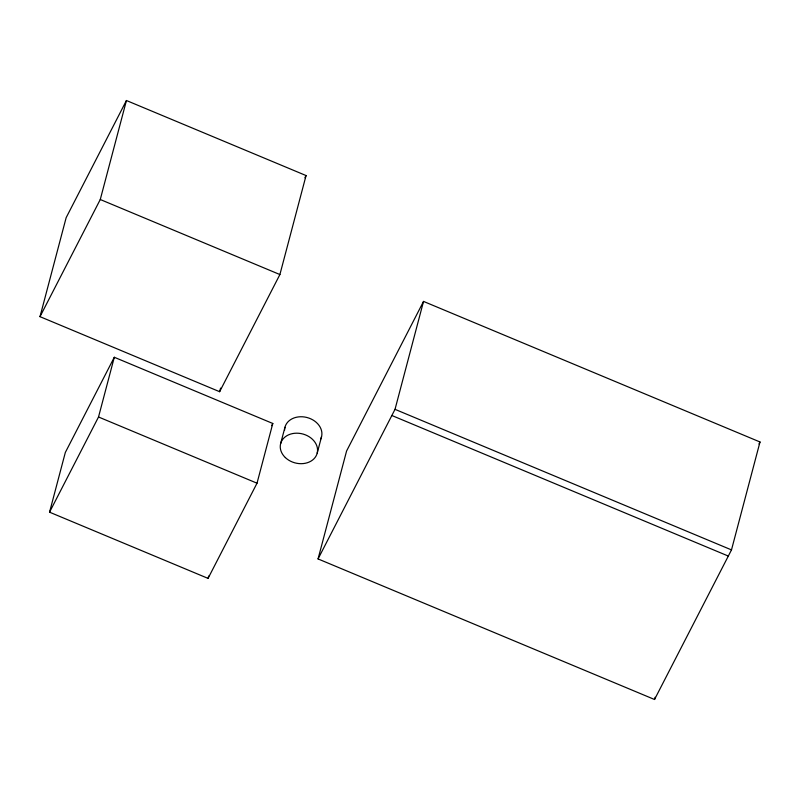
<?xml version="1.0" encoding="UTF-8"?>
<svg xmlns="http://www.w3.org/2000/svg" width="800" height="800" viewBox="0 0 800 800"><rect width="100%" height="100%" fill="white"/><g stroke="black" fill="none" stroke-linecap="round" stroke-linejoin="round"><path stroke-width="1.2" d="M40 316.66L66.16 217.66L126.43 100.51L306.06 175.55L279.9 274.55L219.63 391.7L40 316.66L100.27 199.51L126.43 100.51M49.55 512.18L65.33 452.46L114.3 357.27L272.8 423.48L257.02 483.2L208.06 578.39L49.55 512.18L98.52 416.99L114.3 357.27M219.63 391.7L220.59 388.08M208.06 578.39L208.69 576M280.59 443.76L284.94 427.32M317.21 453.12L321.55 436.68M318.06 558.93L346.58 451.02L423.53 301.42L760 441.98L731.49 549.9L654.53 699.49L318.06 558.93L395.02 409.34L423.53 301.42M654.53 699.49L655.12 697.24M304.92 177.76L306.06 175.55M271.66 425.69L272.8 423.48M758.97 443.99L760 441.98M100.27 199.51L279.9 274.55M395.02 409.34L731.49 549.9M391.85 415.5L728.31 556.06M98.52 416.99L257.02 483.2M284.58 430.21A18.9 14.97 14.8 0 1 306.78 417.45A18.9 14.97 14.8 0 1 320.59 439.24M285.35 457.58A18.9 14.97 14.8 0 0 316.79 454.45A18.9 14.97 14.8 0 0 294.57 433.29A18.9 14.97 14.8 0 0 285.35 457.58"/></g></svg>
